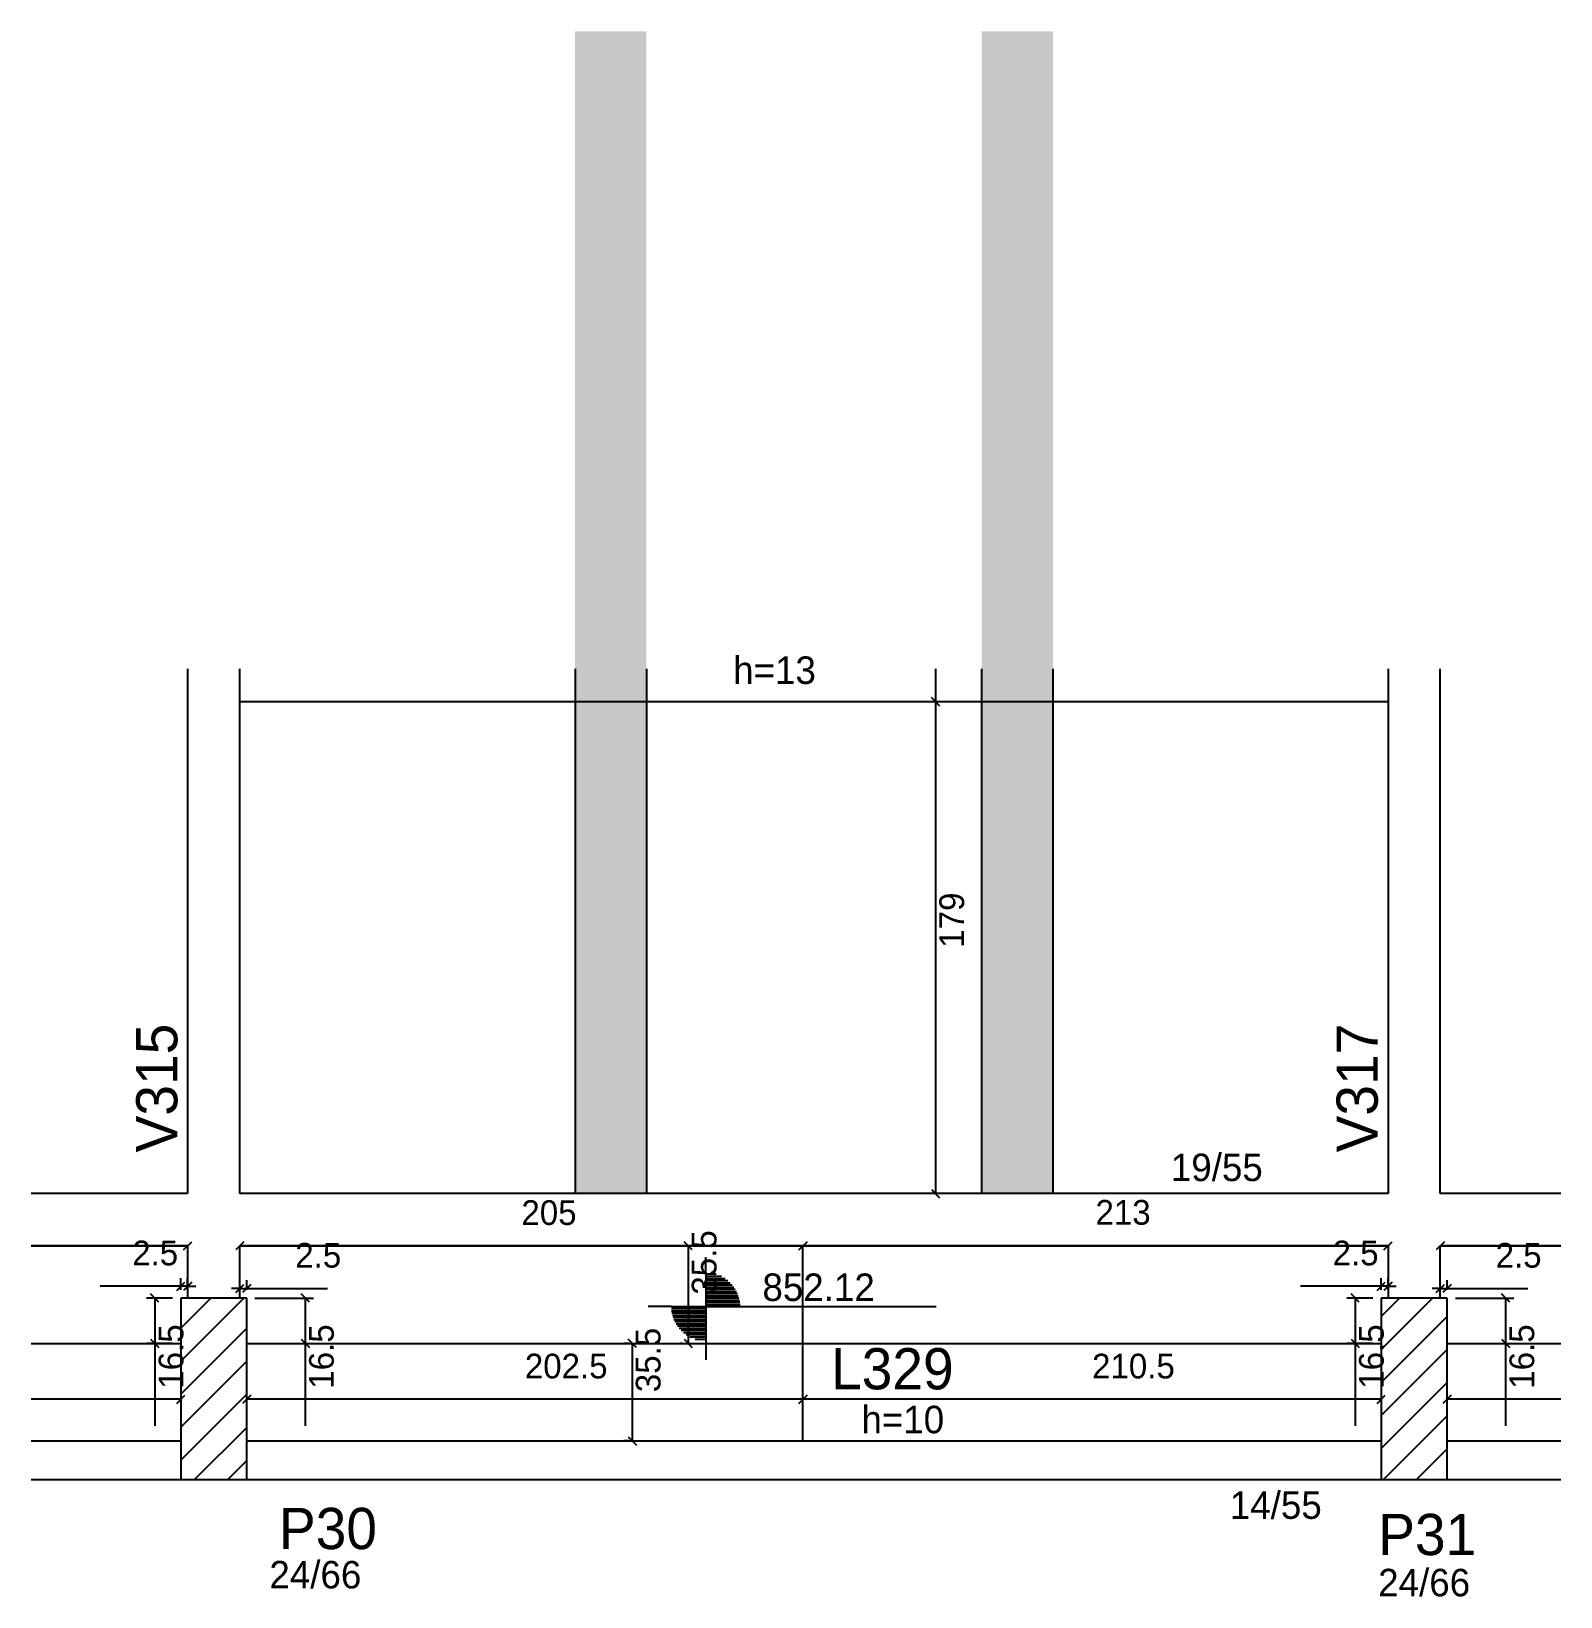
# Model space of a CAD drawing. Header units: metres. Extents: x 3965 to 4522, y 1521 to 2091.
import ezdxf

# ---------------------------------------------------------------- set-up
doc = ezdxf.new("R2010")
doc.units = ezdxf.units.M
for name, color, linetype in [('3', 7, 'Continuous'), ('4', 7, 'Continuous'), ('7', 7, 'Continuous'), ('Hachura', 7, 'Continuous'), ('Painéis', 7, 'Continuous')]:
    doc.layers.add(name, color=color, linetype=linetype)

msp = doc.modelspace()

# ---------------------------------------------------------------- hatches: boundary and pattern name
at = {"layer": 'Hachura'}
h = msp.add_hatch(color=7, dxfattribs=at)
h.dxf.hatch_style = 1
h.paths.add_polyline_path([(4163.08, 1667.94), (4189.08, 1667.94), (4189.08, 2090.94), (4163.08, 2090.94), (4163.08, 1667.94)])
h = msp.add_hatch(color=7, dxfattribs=at)
h.dxf.hatch_style = 1
h.paths.add_polyline_path([(4311.08, 1667.94), (4337.08, 1667.94), (4337.08, 2090.94), (4311.08, 2090.94), (4311.08, 1667.94)])

# ---------------------------------------------------------------- linework, layer by layer
at = {"layer": '3', "color": 3, "lineweight": 25}
for p, q in [((4210.66, 1639.31), (4210.66, 1644.81)), ((4210.66, 1639.31), (4210.66, 1614.31)), ((4210.66, 1638.7), (4214.51, 1638.7)), ((4210.66, 1637.91), (4216.41, 1637.91)), ((4210.66, 1637.11), (4217.73, 1637.11)), ((4210.66, 1636.32), (4218.77, 1636.32)), ((4210.66, 1635.53), (4219.62, 1635.53)), ((4019.57, 1606.97), (4042.53, 1629.94)), ((4019.57, 1618.99), (4030.51, 1629.94)), ((4210.66, 1634.74), (4220.32, 1634.74)), ((4210.66, 1633.94), (4220.92, 1633.94)), ((4210.66, 1633.15), (4221.43, 1633.15)), ((4210.66, 1632.36), (4221.86, 1632.36)), ((4210.66, 1631.56), (4222.22, 1631.56)), ((4210.66, 1630.77), (4222.52, 1630.77)), ((4210.66, 1629.98), (4222.75, 1629.98)), ((4456.57, 1611.22), (4475.28, 1629.94)), ((4456.57, 1623.24), (4463.26, 1629.94)), ((4198.16, 1626.81), (4189.73, 1626.81)), ((4198.16, 1626.81), (4223.16, 1626.81)), ((4210.66, 1626.02), (4198.16, 1626.02)), ((4210.66, 1625.22), (4198.26, 1625.22)), ((4210.66, 1624.43), (4198.39, 1624.43)), ((4210.66, 1623.64), (4198.57, 1623.64)), ((4210.66, 1629.19), (4222.93, 1629.19)), ((4210.66, 1628.39), (4223.06, 1628.39)), ((4210.66, 1627.6), (4223.16, 1627.6)), ((4223.16, 1626.81), (4294.58, 1626.81)), ((4019.57, 1594.95), (4043.57, 1618.95)), ((4210.66, 1622.84), (4198.81, 1622.84)), ((4210.66, 1622.05), (4199.1, 1622.05)), ((4210.66, 1621.26), (4199.46, 1621.26)), ((4210.66, 1620.47), (4199.89, 1620.47)), ((4210.66, 1619.67), (4200.4, 1619.67)), ((4210.66, 1618.88), (4201, 1618.88)), ((4210.66, 1618.09), (4201.71, 1618.09)), ((4456.57, 1599.2), (4480.57, 1623.2)), ((4210.66, 1617.29), (4202.55, 1617.29)), ((4210.66, 1616.5), (4203.59, 1616.5)), ((4210.66, 1615.71), (4204.91, 1615.71)), ((4210.66, 1614.92), (4206.81, 1614.92)), ((4210.66, 1614.31), (4210.66, 1607.44)), ((4019.57, 1582.93), (4043.57, 1606.93)), ((4456.57, 1587.18), (4480.57, 1611.18)), ((4456.57, 1575.16), (4480.57, 1599.16)), ((4019.57, 1570.91), (4043.57, 1594.91)), ((4457.37, 1563.94), (4480.57, 1587.14)), ((4024.62, 1563.94), (4043.57, 1582.89)), ((3965.15, 1577.94), (4019.57, 1577.94)), ((4043.57, 1577.94), (4456.57, 1577.94)), ((4469.39, 1563.94), (4480.57, 1575.12)), ((4480.57, 1577.94), (4521.92, 1577.94)), ((4036.64, 1563.94), (4043.57, 1570.87)), ((3965.15, 1563.94), (4019.57, 1563.94)), ((4043.57, 1563.94), (4456.57, 1563.94)), ((4480.57, 1563.94), (4521.92, 1563.94))]:
    msp.add_line(p, q, dxfattribs=at)
for points in [[(4022.07, 1858.94), (4022.07, 1667.94)], [(4041.07, 1667.94), (4041.07, 1858.94)], [(4459.07, 1858.94), (4459.07, 1667.94)], [(4478.07, 1667.94), (4478.07, 1858.94)], [(4022.07, 1667.94), (3965.15, 1667.94)], [(4459.07, 1667.94), (4041.07, 1667.94)], [(4521.92, 1667.94), (4478.07, 1667.94)], [(3965.15, 1648.94), (4022.07, 1648.94)], [(4022.07, 1648.94), (4022.07, 1629.94)], [(4041.07, 1648.94), (4459.07, 1648.94)], [(4041.07, 1629.94), (4041.07, 1648.94)], [(4459.07, 1648.94), (4459.07, 1629.94)], [(4478.07, 1648.94), (4521.92, 1648.94)], [(4478.07, 1629.94), (4478.07, 1648.94)]]:
    msp.add_lwpolyline(points, dxfattribs=at)
at = {"layer": '7', "color": 7, "lineweight": 25}
for points in [[(4043.57, 1629.94), (4019.57, 1629.94)], [(4019.57, 1629.94), (4019.57, 1563.94)], [(4043.57, 1563.94), (4043.57, 1629.94)], [(4480.57, 1629.94), (4456.57, 1629.94)], [(4456.57, 1629.94), (4456.57, 1563.94)], [(4480.57, 1563.94), (4480.57, 1629.94)], [(4019.57, 1563.94), (4043.57, 1563.94)], [(4456.57, 1563.94), (4480.57, 1563.94)]]:
    msp.add_lwpolyline(points, dxfattribs=at)
at = {"layer": 'Painéis', "color": 200, "lineweight": 25}
for p, q in [((4163.08, 1858.94), (4163.08, 1667.94)), ((4189.08, 1858.94), (4189.08, 1667.94)), ((4311.08, 1858.94), (4311.08, 1667.94)), ((4337.08, 1858.94), (4337.08, 1667.94)), ((4458.98, 1846.94), (4040.98, 1846.94)), ((4246.07, 1577.94), (4246.07, 1648.94)), ((3965.15, 1613.44), (4019.57, 1613.44)), ((4043.57, 1613.44), (4456.57, 1613.44)), ((4480.57, 1613.44), (4521.92, 1613.44))]:
    msp.add_line(p, q, dxfattribs=at)
at = {"layer": 'Painéis', "color": 4, "lineweight": 25}
for p, q in [((4294.33, 1858.94), (4294.33, 1846.94)), ((4294.33, 1846.94), (4294.33, 1667.94)), ((4022.07, 1648.94), (3965.15, 1648.94)), ((4246.07, 1648.94), (4041.07, 1648.94)), ((4202.04, 1648.94), (4201.28, 1648.94)), ((4204.28, 1648.94), (4204.28, 1613.44)), ((4459.07, 1648.94), (4246.07, 1648.94)), ((4521.92, 1648.94), (4478.07, 1648.94)), ((4019.57, 1632.94), (4019.57, 1637.24)), ((4022.07, 1632.94), (4022.07, 1637.24)), ((4041.07, 1632.94), (4041.07, 1636.42)), ((4043.57, 1632.94), (4043.57, 1636.42)), ((4456.57, 1632.94), (4456.57, 1637.24)), ((4459.07, 1632.94), (4459.07, 1637.24)), ((4478.07, 1632.94), (4478.07, 1636.42)), ((4480.57, 1632.94), (4480.57, 1636.42)), ((4019.57, 1634.24), (3990.21, 1634.24)), ((4016.57, 1629.94), (4007.1, 1629.94)), ((4010.1, 1629.94), (4010.1, 1613.44)), ((4022.07, 1634.24), (4019.57, 1634.24)), ((4022.07, 1634.24), (4025.07, 1634.24)), ((4041.07, 1633.42), (4038.07, 1633.42)), ((4041.07, 1633.42), (4043.57, 1633.42)), ((4043.57, 1633.42), (4072.92, 1633.42)), ((4046.57, 1629.94), (4067.87, 1629.94)), ((4064.87, 1629.94), (4064.87, 1613.44)), ((4456.57, 1634.24), (4427.21, 1634.24)), ((4453.57, 1629.94), (4444.1, 1629.94)), ((4447.1, 1629.94), (4447.1, 1613.44)), ((4459.07, 1634.24), (4456.57, 1634.24)), ((4459.07, 1634.24), (4462.07, 1634.24)), ((4478.07, 1633.42), (4475.07, 1633.42)), ((4478.07, 1633.42), (4480.57, 1633.42)), ((4480.57, 1633.42), (4509.92, 1633.42)), ((4483.57, 1629.94), (4504.87, 1629.94)), ((4501.87, 1629.94), (4501.87, 1613.44)), ((4016.57, 1613.44), (4007.1, 1613.44)), ((4010.1, 1613.44), (4010.1, 1583.47)), ((4046.57, 1613.44), (4067.87, 1613.44)), ((4064.87, 1613.44), (4064.87, 1583.47)), ((4182.8, 1613.44), (4180.91, 1613.44)), ((4183.91, 1613.44), (4183.91, 1577.94)), ((4202.04, 1613.44), (4201.28, 1613.44)), ((4453.57, 1613.44), (4444.1, 1613.44)), ((4447.1, 1613.44), (4447.1, 1583.47)), ((4483.57, 1613.44), (4504.87, 1613.44)), ((4501.87, 1613.44), (4501.87, 1583.47)), ((4019.57, 1593.1), (3965.15, 1593.1)), ((4246.07, 1593.1), (4043.57, 1593.1)), ((4456.57, 1593.1), (4246.07, 1593.1)), ((4521.92, 1593.1), (4480.57, 1593.1)), ((4182.8, 1577.94), (4180.91, 1577.94))]:
    msp.add_line(p, q, dxfattribs=at)
at = {"layer": 'Painéis', "color": 0, "lineweight": 25}
for p, q in [((4292.83, 1848.44), (4295.83, 1845.44)), ((4295.83, 1845.44), (4292.83, 1848.44)), ((4292.83, 1669.44), (4295.83, 1666.44)), ((4020.57, 1647.44), (4023.57, 1650.44)), ((4042.57, 1650.44), (4039.57, 1647.44)), ((4205.78, 1647.44), (4202.78, 1650.44)), ((4247.57, 1650.44), (4244.57, 1647.44)), ((4244.57, 1647.44), (4247.57, 1650.44)), ((4457.57, 1647.44), (4460.57, 1650.44)), ((4479.57, 1650.44), (4476.57, 1647.44)), ((4018.07, 1632.74), (4021.07, 1635.74)), ((4023.57, 1635.74), (4020.57, 1632.74)), ((4455.07, 1632.74), (4458.07, 1635.74)), ((4460.57, 1635.74), (4457.57, 1632.74)), ((4011.6, 1628.44), (4008.6, 1631.44)), ((4039.57, 1631.92), (4042.57, 1634.92)), ((4045.07, 1634.92), (4042.07, 1631.92)), ((4066.37, 1628.44), (4063.37, 1631.44)), ((4448.6, 1628.44), (4445.6, 1631.44)), ((4476.57, 1631.92), (4479.57, 1634.92)), ((4482.07, 1634.92), (4479.07, 1631.92)), ((4503.37, 1628.44), (4500.37, 1631.44)), ((4008.6, 1614.94), (4011.6, 1611.94)), ((4063.37, 1614.94), (4066.37, 1611.94)), ((4185.41, 1611.94), (4182.41, 1614.94)), ((4202.78, 1614.94), (4205.78, 1611.94)), ((4445.6, 1614.94), (4448.6, 1611.94)), ((4500.37, 1614.94), (4503.37, 1611.94)), ((4018.07, 1591.6), (4021.07, 1594.6)), ((4045.07, 1594.6), (4042.07, 1591.6)), ((4247.57, 1594.6), (4244.57, 1591.6)), ((4244.57, 1591.6), (4247.57, 1594.6)), ((4455.07, 1591.6), (4458.07, 1594.6)), ((4482.07, 1594.6), (4479.07, 1591.6)), ((4182.41, 1579.44), (4185.41, 1576.44))]:
    msp.add_line(p, q, dxfattribs=at)

# ---------------------------------------------------------------- texts
at = {"layer": '3', "color": 3, "lineweight": 25}
for s, p in [('h=13', (4220.65, 1853.44)), ('19/55', (4380, 1672.51)), ('852.12', (4231.32, 1628.88)), ('h=10', (4267.35, 1580.74)), ('14/55', (4401.47, 1549.59)), ('24/66', (4051.82, 1524.28)), ('24/66', (4455.48, 1521.4))]:
    msp.add_text(s, height=10, dxfattribs=at).set_placement(p)
at = {"layer": '4', "color": 4, "lineweight": 25}
for s, p in [('V315', (4018.32, 1682.94)), ('V317', (4455.32, 1682.94))]:
    msp.add_text(s, height=15, rotation=90, dxfattribs=at).set_placement(p)
for s, p in [('L329', (4256.3, 1596.72)), ('P30', (4055.3, 1538.58)), ('P31', (4455.48, 1536.4))]:
    msp.add_text(s, height=15, dxfattribs=at).set_placement(p)
at = {"layer": 'Painéis', "color": 240, "lineweight": 25}
for s, p in [('179', (4304.73, 1757.44)), ('35.5', (4214.59, 1631.19)), ('16.5', (4020.5, 1596.95)), ('16.5', (4075.27, 1596.95)), ('35.5', (4194.21, 1595.69)), ('16.5', (4457.5, 1596.95)), ('16.5', (4512.27, 1596.95))]:
    msp.add_text(s, height=9, rotation=90, dxfattribs=at).set_placement(p)
for s, p in [('205', (4143.57, 1656.54)), ('213', (4352.57, 1656.64)), ('2.5', (4001.89, 1641.84)), ('2.5', (4061.24, 1641.02)), ('2.5', (4438.89, 1641.84)), ('2.5', (4498.24, 1641.02)), ('202.5', (4144.82, 1600.69)), ('210.5', (4351.32, 1600.69))]:
    msp.add_text(s, height=9, dxfattribs=at).set_placement(p)

doc.saveas('drawing.dxf')
